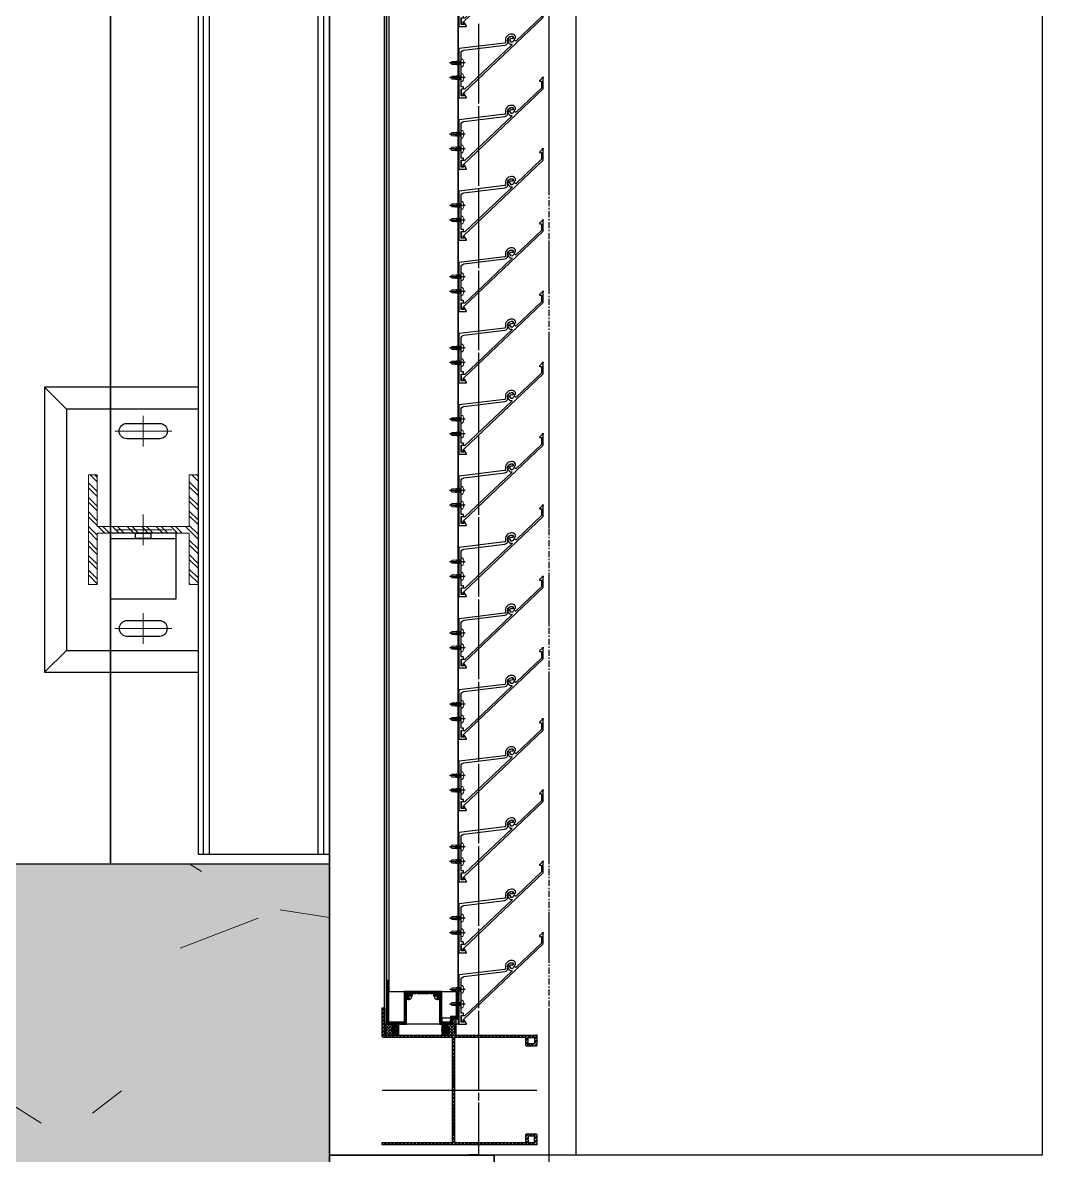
# Model space of a CAD drawing. Header units: millimetres. Extents: x -4391136 to -1798569, y -886572 to -291056.
# Drawn here: x -2302555 to -2301625, y -363847 to -362813 of the extents above; entities that cross this region are included whole.
import ezdxf
from ezdxf.enums import TextEntityAlignment as Align

# ---------------------------------------------------------------- set-up
doc = ezdxf.new("R2010")
doc.units = ezdxf.units.MM
doc.set_wipeout_variables(frame=1)
for name, pattern in [('CENTER', [50.8, 31.75, -6.35, 6.35, -6.35]), ('TA_GL_000.70000', [1.925, 0.7, -0.175, 0.175, -0.175, 0.7]), ('XKITLINE00', [0]), ('XKITLINE02', [4, 2, -2]), ('Xref-C-1-PP17-AR-2214-01-B$0$DPA_Grid _ Level 100', [10, 5.5, -1.6, 1.3, -1.6]), ('Xref-C-1-PP17-AR-2214-01-B$0$Hidden', [7.1438, 4.7625, -2.3813])]:
    doc.linetypes.add(name, pattern=pattern)
for name, color, linetype, plot in [('000 - 0_HIDE_OBJ_FRAMING_DEF_DIMS', 7, 'Continuous', False), ('000 - STRUCTURE_STEEL_FRAMING_DEF_SUB', 7, 'Continuous', False), ('010 - ASPG_EXTR_DEF_SUB', 7, 'Continuous', False), ('010 - ASPG_FRAMING_DEF_SUB', 7, 'Continuous', False)]:
    doc.layers.add(name, color=color, linetype=linetype, plot=plot)
for name, color, linetype in [('000 - 0_SYM_DWG_GRID-BUBBLE_MAIN_COLOR_1', 7, 'Continuous'), ('000 - 0_SYM_DWG_GRIDLINE_MAIN_COLOR_251', 7, 'Continuous'), ('000 - CONCRETE_COL_HATCH_', 7, 'Continuous'), ('000 - EXISTING_COLUMN_CUT_COLOR_5', 7, 'Continuous'), ('000 - EXISTING_CONCRETE_CUT_COLOR_5', 7, 'Continuous'), ('000 - GRID', 7, 'CENTER'), ('000 - STRUCTURE_STEEL_ACCESORIES_HATCH_', 7, 'Continuous'), ('000 - STRUCTURE_STEEL_ACCESORIES_HIDDEN_', 7, 'Continuous'), ('000 - STRUCTURE_STEEL_ACCESORIES_MAIN_COLOR_1', 7, 'Continuous'), ('000 - STRUCTURE_STEEL_FRAMING_CUT_COLOR_4', 7, 'Continuous'), ('000 - STRUCTURE_STEEL_FRAMING_HIDDEN_', 7, 'Continuous'), ('000 - STRUCTURE_STEEL_FRAMING_SUB_COLOR_2', 7, 'Continuous'), ('000 - STRUCTURE_STEEL_FRAMING_WIPEOUT_', 7, 'Continuous'), ('010 - ASPG_ACCESSORIES_MAIN_COLOR_1', 7, 'Continuous'), ('010 - ASPG_EXTR_MAIN_COLOR_2', 7, 'Continuous'), ('010 - ASPG_FRAMING_CUT_COLOR_4', 7, 'Continuous'), ('010 - ASPG_FRAMING_HATCH_', 7, 'Continuous'), ('010 - ASPG_FRAMING_MAIN_COLOR_1', 7, 'Continuous'), ('010 - ASPG_FRAMING_MAIN_COLOR_2', 7, 'Continuous'), ('010 - ASPG_FRAMING_SUB_COLOR_2', 7, 'Continuous'), ('010 - ASPG_FRAMING_WIPEOUT_', 7, 'Continuous'), ('_PP-Dim', 7, 'Continuous'), ('BOLT & SCREW', 7, 'Continuous'), ('Center Line', 7, 'CENTER'), ('Xref-C-1-PP17-AR-2214-01-B$0$A-COLS', 7, 'Continuous'), ('Xref-C-1-PP17-AR-2214-01-B$0$A-COLS-E', 7, 'Continuous'), ('Xref-C-1-PP17-AR-2214-01-B$0$A-DETL-MBND', 7, 'Xref-C-1-PP17-AR-2214-01-B$0$Hidden'), ('Xref-C-1-PP17-AR-2214-01-B$0$A-FLOR-E', 7, 'Continuous'), ('Xref-C-1-PP17-AR-2214-01-B$0$A-GLAZ-CURT', 7, 'Continuous'), ('Xref-C-1-PP17-AR-2214-01-B$0$A-ROOF-OTLN', 7, 'Continuous'), ('Xref-C-1-PP17-AR-2214-01-B$0$WALL-E', 7, 'Continuous')]:
    doc.layers.add(name, color=color, linetype=linetype)
doc.layers.add('12-GRID', color=7, linetype='CENTER', lineweight=13)
doc.layers.add('SCREW', color=7, linetype='Continuous', lineweight=5)
doc.styles.add('Arial', font='arial.ttf', dxfattribs={"height": 1500})
doc.styles.add('TA', font='', dxfattribs={"height": 4.5})
doc.styles.get('TA').set_extended_font_data('Cordia New')

# ---------------------------------------------------------------- blocks, each defined once
blk = doc.blocks.new('*U1277')
at = {"layer": '000 - 0_SYM_DWG_GRIDLINE_MAIN_COLOR_251', "color": 7, "linetype": 'ByBlock', "ltscale": 5}
blk.add_line((30, 0), (-560.5, 0), dxfattribs=at)
at = {"color": 7, "style": 'TA', "flags": 1}
blk.add_attdef('LOCATION', (6, -6), '', height=4.5, rotation=270, dxfattribs=at)
at = {"layer": '000 - 0_SYM_DWG_GRID-BUBBLE_MAIN_COLOR_1', "color": 7, "style": 'Arial'}
blk.add_attdef('GRID-HEAD', text='', height=4, rotation=180, dxfattribs=at).set_placement((73.75, 0), align=Align.MIDDLE_CENTER)
blk = doc.blocks.new('W-1-PP17-ENT2_REV00_20260526-152343_LOPF_MAIN_DIMS')
at = {"layer": '000 - GRID', "color": 7, "linetype": 'TA_GL_000.70000', "xscale": 50.00000000000036, "yscale": 50.00000000000036, "zscale": 50.00000000000036, "rotation": 180}
blk.add_blockref('*U1277', (-26525, 0), dxfattribs=at)
blk = doc.blocks.new('Xref-C-1-PP17-AR-2214-01-B$0$DPA_Curved type A - Curved Type A-31239844-ENTRANCE 2 - LOWER ROOF FLOOR PLAN01-flat-1')
at = {"layer": 'Xref-C-1-PP17-AR-2214-01-B$0$A-GLAZ-CURT', "lineweight": 9}
h = blk.add_hatch(dxfattribs=at)
h.set_pattern_fill('ACET-2D-FP_34', angle=90, style=0, pattern_type=2)
h.set_pattern_definition([(50, (2739942.75, 506333.4), (-459.03375, 385.17505), [76.2, -838.2]), (355, (2739942.75, 506333.4), (65.28253, 746.1827), [60.96, -670.56]), (100.451, (2740003.5, 506328.1), (-693.383, -127.89768), [64.76, -712.36]), (46.184, (2739942.75, 506536.6), (-648.5725, 622.30642), [114.3, -1257.3]), (96.636, (2740033.1, 506522.6), (-1050.5343, -122.21992), [97.14, -1068.54]), (351.184, (2739942.7, 506536.6), (172.19714, 1110.27497), [91.44, -1005.84]), (21, (2740044.35, 506485.8), (-214.74339, 559.42566), [76.2, -838.2]), (326, (2740044.35, 506485.8), (418.85394, 620.9765), [60.96, -670.56]), (71.451, (2740094.9, 506451.7), (-668.45247, 224.29692), [64.76, -712.36]), (37.5, (2739942.75, 506333.4), (-158.769242, 206.912105), [33.528, -628.904, 33.528, -1320.292]), (37.5, (2739942.75, 506333.4), (-158.769242, 206.912105), [-695.96, -647.192, 33.528, -639.572]), (7.5, (2739942.75, 506333.4), (-47.303606, 359.30656), [33.528, -354.584, 33.528, -870.204]), (7.5, (2739942.75, 506333.4), (-47.303606, 359.30656), [-421.64, -613.664, 33.528, -223.012]), (327.5, (2739716.18, 506333.4), (146.191164, 229.474162), [33.528, -220.472, -1844.04]), (327.5, (2739716.18, 506333.4), (146.191164, 229.474162), [-254, 33.528, -758.952, -1051.56]), (327.5, (2739716.18, 506333.4), (146.191164, 229.474162), [-1046.48, 33.528, -1018.032]), (317.5, (2739614.6, 506333.4), (321.09789, 350.41686), [33.528, -296.672, 33.528, -1239.52]), (317.5, (2739614.6, 506333.4), (321.09789, 350.41686), [-363.728, -492.76, 33.528, -713.232])])
h.paths.add_polyline_path([(-150, -728.9), (-150, -750), (0, -750), (0, 750), (-150, 750), (-150, 700), (-190, 700), (-200, 690), (-173.1, 460.8), (-156.9, 230.7), (-151.5, 0), (-156.9, -230.7), (-173.1, -460.8), (-200, -690), (-190, -700), (-150, -700)])
at = {"layer": 'Xref-C-1-PP17-AR-2214-01-B$0$A-GLAZ-CURT', "color": 7, "lineweight": 35}
for p, q in [((0, -750), (0, 750)), ((-150, -700), (-150, -750)), ((-150, -750), (0, -750))]:
    blk.add_line(p, q, dxfattribs=at)
blk = doc.blocks.new('Xref-C-1-PP17-AR-2214-01-B$0$DPA-AR_Rectangular - 300x600-29835788-ENTRANCE 2 - LOWER ROOF FLOOR PLAN01-flat-1')
at = {"layer": 'Xref-C-1-PP17-AR-2214-01-B$0$A-COLS-E', "lineweight": 9}
h = blk.add_hatch(dxfattribs=at)
h.set_pattern_fill('ACET-2D-FP_32', style=0, pattern_type=2)
h.set_pattern_definition([(50, (2739792.75, 507048.95), (-459.03375, 385.17505), [76.2, -838.2]), (355, (2739792.75, 507048.95), (65.28253, 746.1827), [60.96, -670.56]), (100.451, (2739853.5, 507043.6), (-693.383, -127.89768), [64.76, -712.36]), (46.184, (2739792.75, 507252.15), (-648.5725, 622.30642), [114.3, -1257.3]), (96.636, (2739883.1, 507238.1), (-1050.5343, -122.21992), [97.14, -1068.54]), (351.184, (2739792.7, 507252.1), (172.19714, 1110.27497), [91.44, -1005.84]), (21, (2739894.35, 507201.35), (-214.74339, 559.42566), [76.2, -838.2]), (326, (2739894.35, 507201.35), (418.85394, 620.9765), [60.96, -670.56]), (71.451, (2739944.9, 507167.26), (-668.45247, 224.29692), [64.76, -712.36]), (37.5, (2739792.75, 507048.95), (-158.769242, 206.912105), [33.528, -628.904, 33.528, -1320.292]), (37.5, (2739792.75, 507048.95), (-158.769242, 206.912105), [-695.96, -647.192, 33.528, -639.572]), (7.5, (2739792.75, 507048.95), (-47.303606, 359.30656), [33.528, -354.584, 33.528, -870.204]), (7.5, (2739792.75, 507048.95), (-47.303606, 359.30656), [-421.64, -613.664, 33.528, -223.012]), (327.5, (2739566.18, 507048.95), (146.191164, 229.474162), [33.528, -220.472, 33.528, -1810.512]), (327.5, (2739566.18, 507048.95), (146.191164, 229.474162), [-287.528, -758.952, 33.528, -1018.032]), (317.5, (2739464.6, 507048.95), (321.09789, 350.41686), [33.528, -296.672, 33.528, -1239.52]), (317.5, (2739464.6, 507048.95), (321.09789, 350.41686), [-363.728, -492.76, 33.528, -713.232])])
h.paths.add_polyline_path([(-146.1, -300), (10.5, -300), (150, -300), (150, 300), (-150, 300), (-150, -300)])
at = {"layer": 'Xref-C-1-PP17-AR-2214-01-B$0$A-COLS', "color": 7}
for p, q in [((150, 300), (-150, 300)), ((-150, 300), (-150, -300)), ((150, -300), (150, 300)), ((-150, -300), (150, -300))]:
    blk.add_line(p, q, dxfattribs=at)
blk = doc.blocks.new('Xref-C-1-PP17-AR-2214-01-B$0$DPA_Curved type A - Curved Type A-V75-ENTRANCE 2 - LOWER ROOF FLOOR PLAN01-flat-1')
at = {"layer": 'Xref-C-1-PP17-AR-2214-01-B$0$A-GLAZ-CURT', "color": 7}
for p, q in [((-127, 750), (-135.8, 750)), ((-135.8, 750), (-127, 750)), ((0, -750), (0, 750)), ((0, 750), (0, -750))]:
    blk.add_line(p, q, dxfattribs=at)
blk = doc.blocks.new('*U2738')
at = {"layer": '000 - CONCRETE_COL_HATCH_'}
h = blk.add_hatch(dxfattribs=at)
h.set_pattern_fill('AR-CONC', scale=0.5)
h.set_pattern_definition([(50, (0, 0), (3.5863, -0.31376), [0.375, -4.125]), (355, (0, 0), (-0.693757, 3.76096), [0.3, -3.3]), (100.4514, (0.299, -0.026), (2.892544, 3.4472), [0.3187, -3.50571]), (46.1842, (0, 1), (5.336207, -0.827596), [0.5625, -6.1875]), (96.6356, (0.4447, 0.931), (4.67331, 4.87059), [0.47805, -5.25857]), (351.1842, (0, 1), (4.67331, 4.87059), [0.45, -4.95]), (21, (0.5, 0.75), (2.984535, -2.013094), [0.375, -4.125]), (326, (0.5, 0.75), (1.216577, 3.62575), [0.3, -3.3]), (71.4514, (0.7487, 0.5822), (4.201112, 1.612656), [0.3187, -3.50571]), (37.5, (0, 0), (0.0607993, 1.6644693), [0, -3.26, 0, -3.35, 0, -3.3125]), (7.5, (0, 0), (1.315348, 1.972059), [0, -1.91, 0, -3.185, 0, -1.2625]), (327.5, (-1.115, 0), (2.669112, -0.1127744), [0, -1.25, 0, -3.9, 0, -5.175]), (317.5, (-1.615, 0), (2.915931, 0.500525), [0, -1.625, 0, -2.59, 0, -3.675])])
h.paths.add_polyline_path([(-300, -150), (300, -150), (300, 150), (-300, 150)])
at = {"color": 7}
blk.add_point((0, 0), dxfattribs=at)
at = {"layer": '000 - EXISTING_COLUMN_CUT_COLOR_5', "color": 7}
blk.add_lwpolyline([(-300, -150), (300, -150), (300, 150), (-300, 150)], close=True, dxfattribs=at)
blk = doc.blocks.new('W-1-PP17-ENT2_REV00_20260526-152612_EX_LOPF-1')
at = {"layer": '000 - 0_HIDE_OBJ_FRAMING_DEF_DIMS', "color": 7, "linetype": 'Xref-C-1-PP17-AR-2214-01-B$0$DPA_Grid _ Level 100'}
blk.add_line((-29475.6, 0), (7016, 0), dxfattribs=at)
at = {"layer": 'Xref-C-1-PP17-AR-2214-01-B$0$A-DETL-MBND', "color": 7}
blk.add_line((-13435, -200), (970, -200), dxfattribs=at)
at = {"layer": 'Xref-C-1-PP17-AR-2214-01-B$0$A-FLOR-E', "color": 7}
blk.add_line((-10700, -400), (-15935, -400), dxfattribs=at)
at = {"layer": 'Xref-C-1-PP17-AR-2214-01-B$0$A-ROOF-OTLN', "color": 7}
for p, q in [((-23584.5, 450), (-10434.5, 450)), ((-10434.5, 450), (-10434.5, -64.2)), ((-10434.5, 24.8), (-23159.2, 24.8)), ((-11466.4, -64.2), (-11393.7, -64.2)), ((-11391.4, -64.2), (-11318.7, -64.2)), ((-11316.4, -64.2), (-11243.7, -64.2)), ((-11241.4, -64.2), (-11168.7, -64.2)), ((-11166.4, -64.2), (-11093.7, -64.2)), ((-11091.4, -64.2), (-11018.7, -64.2)), ((-11016.4, -64.2), (-10943.7, -64.2)), ((-10941.4, -64.2), (-10868.7, -64.2)), ((-10866.4, -64.2), (-10793.7, -64.2)), ((-10791.4, -64.2), (-10719.1, -64.2)), ((-10716.4, -64.2), (-10643.7, -64.2)), ((-10641.4, -64.2), (-10568.7, -64.2)), ((-10566.2, -64.2), (-10493.7, -64.2)), ((-10491.4, -64.2), (-10484.5, -64.2)), ((-10482.5, -64.2), (-10434.5, -64.2))]:
    blk.add_line(p, q, dxfattribs=at)
at = {"layer": 'Xref-C-1-PP17-AR-2214-01-B$0$WALL-E', "color": 7}
blk.add_line((-15935, -400), (-10700, -400), dxfattribs=at)
at = {"color": 7, "rotation": 270}
for name, p in [('Xref-C-1-PP17-AR-2214-01-B$0$DPA_Curved type A - Curved Type A-31239844-ENTRANCE 2 - LOWER ROOF FLOOR PLAN01-flat-1', (-9684.5, -200)), ('Xref-C-1-PP17-AR-2214-01-B$0$DPA_Curved type A - Curved Type A-V75-ENTRANCE 2 - LOWER ROOF FLOOR PLAN01-flat-1', (-11185, -200)), ('Xref-C-1-PP17-AR-2214-01-B$0$DPA-AR_Rectangular - 300x600-29835788-ENTRANCE 2 - LOWER ROOF FLOOR PLAN01-flat-1', (-10400, -350))]:
    blk.add_blockref(name, p, dxfattribs=at)
at = {"layer": '000 - EXISTING_CONCRETE_CUT_COLOR_5', "color": 7}
blk.add_blockref('*U2738', (-10400, -350), dxfattribs=at)
blk = doc.blocks.new('000_ASPG_TYP_FILES_STRUCTURE_STEEL_BK')
at = {"layer": '000 - STRUCTURE_STEEL_ACCESORIES_HIDDEN_', "color": 7}
blk.add_lwpolyline([(0, 7), (5, 7), (5, -7), (0, -7)], close=True, dxfattribs=at)
at = {"layer": '000 - STRUCTURE_STEEL_ACCESORIES_MAIN_COLOR_1', "color": 7}
for points in [[(0, -30), (60, -30), (60, 30), (0, 30)], [(0, -30), (5, -30), (5, 30), (0, 30)]]:
    blk.add_lwpolyline(points, close=True, dxfattribs=at)
blk = doc.blocks.new('000_CKST_FAMELINE_STEEL_STRUCTURE-COLUMN_TOP_VIEW')
at = {"layer": '000 - STRUCTURE_STEEL_FRAMING_DEF_SUB', "color": 7, "linetype": 'XKITLINE00', "lineweight": 0}
for p, q in [((0, 76), (0, 104)), ((26, 90), (-26, 90)), ((0, 14), (0, -14)), ((26, 0), (-26, 0)), ((0, -76), (0, -104)), ((26, -90), (-26, -90))]:
    blk.add_line(p, q, dxfattribs=at)
at = {"layer": '000 - STRUCTURE_STEEL_FRAMING_SUB_COLOR_2', "color": 7}
for p, q in [((-70, 110), (-90, 130)), ((70, 110), (90, 130)), ((-70, -110), (-90, -130)), ((70, -110), (90, -130))]:
    blk.add_line(p, q, dxfattribs=at)
for points in [[(90, 130), (-90, 130), (-90, -130), (90, -130)], [(70, 110), (-70, 110), (-70, -110), (70, -110)]]:
    blk.add_lwpolyline(points, close=True, dxfattribs=at)
for points in [[(15, 83), (-15, 83, -0.414214), (-22, 90, -0.414214), (-15, 97), (15, 97, -0.414214), (22, 90), (22, 90, -0.414214)], [(15, -83), (-15, -83, 0.414214), (-22, -90, 0.414214), (-15, -97), (15, -97, 0.414214), (22, -90), (22, -90, 0.414214)]]:
    blk.add_lwpolyline(points, format="xyb", close=True, dxfattribs=at)
at = {"color": 7, "rotation": 270}
blk.add_blockref('000_ASPG_TYP_FILES_STRUCTURE_STEEL_BK', (0, -3), dxfattribs=at)
at = {"color": 7}
blk.add_wipeout([(50, 50), (50, -50), (170, -50), (170, 50)], dxfattribs=at).dxf.layer = '000 - STRUCTURE_STEEL_FRAMING_WIPEOUT_'
at = {"layer": '000 - STRUCTURE_STEEL_ACCESORIES_HATCH_'}
h = blk.add_hatch(dxfattribs=at)
h.set_pattern_fill('ANSI32', scale=25, angle=270)
h.set_pattern_definition([(315, (1524.514, 2469.062), (6.629126, 6.629126), []), (315, (1524.514, 2464.642), (6.629126, 6.629126), [])])
h.paths.add_polyline_path([(-50, -50), (-42, -50), (-42, -3), (42, -3), (42, -50), (50, -50), (50, 50), (42, 50), (42, 3), (-42, 3), (-42, 50), (-50, 50)])
at = {"layer": '000 - STRUCTURE_STEEL_FRAMING_CUT_COLOR_4', "color": 7, "lineweight": 0}
blk.add_lwpolyline([(-50, -50), (-42, -50), (-42, -3), (42, -3), (42, -50), (50, -50), (50, 50), (42, 50), (42, 3), (-42, 3), (-42, 50), (-50, 50)], close=True, dxfattribs=at)
at = {"layer": '000 - STRUCTURE_STEEL_FRAMING_DEF_SUB', "color": 7, "linetype": 'XKITLINE00', "lineweight": 0}
for p, q in [((110, 44), (110, 16)), ((96, 30), (124, 30)), ((110, -16), (110, -44)), ((96, -30), (124, -30))]:
    blk.add_line(p, q, dxfattribs=at)
at = {"layer": '000 - STRUCTURE_STEEL_FRAMING_HIDDEN_', "color": 7, "linetype": 'XKITLINE02', "ltscale": 4}
for p, q in [((56, -50), (56, 50)), ((50, 3), (170, 3)), ((50, -3), (170, -3))]:
    blk.add_line(p, q, dxfattribs=at)
at = {"layer": '000 - STRUCTURE_STEEL_FRAMING_SUB_COLOR_2', "color": 7}
for p, q in [((50, 3), (50, -3)), ((170, 3), (170, -3))]:
    blk.add_line(p, q, dxfattribs=at)
blk.add_lwpolyline([(50, 50), (50, -50), (170, -50), (170, 50)], close=True, dxfattribs=at)
for centre in [(110, 30), (110, -30)]:
    blk.add_circle(centre, 7, dxfattribs=at)
blk = doc.blocks.new('*U1989')
at = {"color": 7}
blk.add_wipeout([(-2861.1, 0), (2700.4, 0), (2700.4, 119.9), (-2861.1, 119.9)], dxfattribs=at).dxf.layer = '010 - ASPG_FRAMING_WIPEOUT_'
at = {"layer": '010 - ASPG_FRAMING_MAIN_COLOR_1', "color": 7}
for p, q in [((2700.4, 119.9), (-2861.1, 119.9)), ((-2861.1, 0), (-2861.1, 119.9)), ((-2861.1, 114.9), (2700.4, 114.9)), ((-2861.1, 109.5), (2700.4, 109.5)), ((-2861.1, 10.4), (2700.4, 10.4)), ((-2861.1, 5.3), (2700.4, 5.3)), ((-2861.1, 0), (2700.4, 0))]:
    blk.add_line(p, q, dxfattribs=at)
blk = doc.blocks.new('*U3395')
at = {"layer": '12-GRID', "color": 7, "linetype": 'CENTER'}
for p, q in [((0, -6.2), (0, 2.2)), ((-4.2, -2), (4.2, -2))]:
    blk.add_line(p, q, dxfattribs=at)
at = {"layer": 'BOLT & SCREW', "color": 7}
for p, q in [((-0.6, -1.8), (-1.8, -1.6)), ((-0.6, -2.2), (-1.8, -2.4)), ((-0.5, -1.8), (-0.9, -1.6)), ((-0.5, -2.2), (-0.9, -2.4)), ((-0.2, -1.4), (-0.4, -0.2)), ((-0.2, -1.5), (-0.4, -1.1)), ((-0.2, -2.5), (-0.4, -2.9)), ((-0.2, -2.6), (-0.4, -3.8)), ((0.2, -1.4), (0.4, -0.2)), ((0.2, -1.5), (0.4, -1.1)), ((0.4, -2.9), (0.2, -2.5)), ((0.2, -2.6), (0.4, -3.8)), ((0.5, -1.8), (0.9, -1.6)), ((0.5, -2.2), (0.9, -2.4)), ((0.6, -1.8), (1.8, -1.6)), ((0.6, -2.2), (1.8, -2.4))]:
    blk.add_line(p, q, dxfattribs=at)
for points in [[(-1.8, -1.6), (-0.9, -1.6, 0.414214), (-0.4, -1.1), (-0.4, -0.2), (0.4, -0.2), (0.4, -1.1, 0.414214), (0.9, -1.6), (1.8, -1.6), (1.8, -2.4), (0.9, -2.4, 0.414214), (0.4, -2.9), (0.4, -3.8), (-0.4, -3.8), (-0.4, -2.9, 0.414214), (-0.9, -2.4), (-1.8, -2.4)], [(0.2, -2.5, -0.414214), (0.5, -2.2), (0.6, -2.2), (0.6, -1.8), (0.5, -1.8, -0.414214), (0.2, -1.5), (0.2, -1.4), (-0.2, -1.4), (-0.2, -1.5, -0.414214), (-0.5, -1.8), (-0.6, -1.8), (-0.6, -2.2), (-0.5, -2.2, -0.414214), (-0.2, -2.5), (-0.2, -2.6), (0.2, -2.6)]]:
    blk.add_lwpolyline(points, format="xyb", close=True, dxfattribs=at)
blk.add_circle((0, -2), 3.5, dxfattribs=at)
blk = doc.blocks.new('000_ASPG_TYP_FILES_20260218-010703_FRAME_EXTR_')
at = {"layer": '010 - ASPG_FRAMING_HATCH_'}
h = blk.add_hatch(dxfattribs=at)
h.set_pattern_fill('ANSI32', scale=0.1, angle=180)
edge = h.paths.add_edge_path()
edge.add_line((2, 16), (2, 2))
edge.add_line((2, 2), (39.7, 2))
edge.add_arc((39.7, 1.7), 0.3, 0, 90, ccw=False)
edge.add_line((40, 1.7), (40, 0.3))
edge.add_arc((39.7, 0.3), 0.3, -90, 0, ccw=False)
edge.add_line((39.7, 0), (0.3, 0))
edge.add_arc((0.3, 0.3), 0.3, 180, 270, ccw=False)
edge.add_line((0, 0.3), (0, 17.7))
edge.add_arc((0.3, 17.7), 0.3, 90, 180, ccw=False)
edge.add_line((0.3, 18), (22.6, 18))
edge.add_arc((22.6, 18.5), 0.5, 270, 380.2095)
edge.add_arc((26.2, 19.8), 3.35, 182.0638, 200.2095, ccw=False)
edge.add_arc((23.6, 19.7), 0.76, 2.0638, 182.0638, ccw=False)
edge.add_arc((26.2, 19.8), 1.83, 182.0638, 447.9362)
edge.add_arc((26.3, 22.4), 0.76, 87.9362, 267.9362, ccw=False)
edge.add_arc((26.2, 19.8), 3.35, 69.7905, 87.9362, ccw=False)
edge.add_arc((27.5, 23.4), 0.5, 249.7905, 360)
edge.add_line((28, 23.4), (28, 26.7))
edge.add_line((28, 26.7), (28.5, 27.2))
edge.add_line((28.5, 27.2), (28, 27.7))
edge.add_line((28, 27.7), (28, 38.6))
edge.add_line((28, 38.6), (28.5, 39.1))
edge.add_line((28.5, 39.1), (28, 39.6))
edge.add_line((28, 39.6), (28, 42.9))
edge.add_arc((27.5, 42.9), 0.5, 0, 110.2095)
edge.add_arc((26.2, 46.5), 3.35, 272.0638, 290.2095, ccw=False)
edge.add_arc((26.3, 43.9), 0.76, 92.0638, 272.0638, ccw=False)
edge.add_arc((26.2, 46.5), 1.83, 272.0638, 537.9362)
edge.add_arc((23.6, 46.6), 0.76, 177.9362, 357.9362, ccw=False)
edge.add_arc((26.2, 46.5), 3.35, 159.7905, 177.9362, ccw=False)
edge.add_arc((22.6, 47.8), 0.5, 339.7905, 450)
edge.add_line((22.6, 48.3), (0.3, 48.3))
edge.add_arc((0.3, 48.6), 0.3, 180, 270, ccw=False)
edge.add_line((0, 48.6), (0, 60))
edge.add_arc((0.3, 60), 0.3, 90, 180, ccw=False)
edge.add_line((0.3, 60.3), (5, 60.3))
edge.add_line((5, 60.3), (5, 65))
edge.add_arc((5.3, 65), 0.3, 90, 180, ccw=False)
edge.add_line((5.3, 65.3), (30, 65.3))
edge.add_line((30, 65.3), (30, 63.6))
edge.add_arc((29.7, 63.6), 0.3, -90, 0, ccw=False)
edge.add_line((29.7, 63.3), (7.3, 63.3))
edge.add_arc((7.3, 63), 0.3, 90, 180)
edge.add_line((7, 63), (7, 58.3))
edge.add_line((7, 58.3), (2.3, 58.3))
edge.add_arc((2.3, 58), 0.3, 90, 180)
edge.add_line((2, 58), (2, 50.6))
edge.add_arc((2.3, 50.6), 0.3, 180, 270)
edge.add_line((2.3, 50.3), (29.7, 50.3))
edge.add_arc((29.7, 50), 0.3, 0, 90, ccw=False)
edge.add_line((30, 50), (30, 26.7))
edge.add_line((30, 26.7), (30, 16.3))
edge.add_arc((29.7, 16.3), 0.3, -90, 0, ccw=False)
edge.add_line((29.7, 16), (2, 16))
at = {"layer": '010 - ASPG_FRAMING_CUT_COLOR_4', "color": 7}
blk.add_lwpolyline([(2, 16), (2, 2), (39.7, 2, -0.414214), (40, 1.7), (40, 0.3, -0.414214), (39.7, 0), (0.3, 0, -0.414214), (0, 0.3), (0, 17.7, -0.414214), (0.3, 18), (22.6, 18, 0.52173), (23, 18.7, -0.079342), (22.8, 19.7, -1), (24.3, 19.8, 2.296346), (26.2, 21.7, -1), (26.3, 23.2, -0.079342), (27.3, 23, 0.52173), (28, 23.4), (28, 26.7), (28.5, 27.2), (28, 27.7), (28, 38.6), (28.5, 39.1), (28, 39.6), (28, 42.9, 0.52173), (27.3, 43.3, -0.079342), (26.3, 43.1, -1), (26.2, 44.6, 2.296346), (24.3, 46.5, -1), (22.8, 46.6, -0.079342), (23, 47.6, 0.52173), (22.6, 48.3), (0.3, 48.3, -0.414214), (0, 48.6), (0, 60, -0.414214), (0.3, 60.3), (5, 60.3), (5, 65, -0.414214), (5.3, 65.3), (30, 65.3), (30, 63.6, -0.414214), (29.7, 63.3), (7.3, 63.3, 0.414214), (7, 63), (7, 58.3), (2.3, 58.3, 0.414214), (2, 58), (2, 50.6, 0.414214), (2.3, 50.3), (29.7, 50.3, -0.414214), (30, 50), (30, 26.7), (30, 16.3, -0.414214), (29.7, 16)], format="xyb", close=True, dxfattribs=at)
at = {"color": 7}
for p in [(26.2, 48.5), (26.2, 21.8)]:
    blk.add_blockref('*U3395', p, dxfattribs=at)
blk = doc.blocks.new('000_ASPG_TYP_FILES_FRAMING_EXTR_BREAKLINE_TYPE_2')
at = {"layer": '010 - ASPG_FRAMING_HATCH_', "transparency": 33554585}
h = blk.add_hatch(dxfattribs=at)
h.set_pattern_fill('ANSI32', scale=0.25)
h.paths.add_polyline_path([(131, 91, 0.414214), (132, 90), (140, 90, 0.414214), (141, 91), (141, 100), (2, 100), (2, 125), (0, 125), (0, 99, 0.414214), (1, 98), (63, 98, -0.414214), (64, 97), (64, 3, -0.414214), (63, 2), (0, 2), (0, 0), (141, 0), (141, 9, 0.414214), (140, 10), (132, 10, 0.414214), (131, 9), (131, 3, -0.414214), (130, 2), (67, 2, -0.414214), (66, 3), (66, 97, -0.414214), (67, 98), (130, 98, -0.414214), (131, 97)])
h.paths.add_polyline_path([(133, 92), (133, 98), (139, 98), (139, 92)], flags=16)
h.paths.add_polyline_path([(133, 8), (139, 8), (139, 2), (133, 2)], flags=16)
at = {"layer": '010 - ASPG_FRAMING_HATCH_'}
h = blk.add_hatch(dxfattribs=at)
h.set_pattern_fill('ANSI37', scale=0.595498, angle=-90)
h.set_pattern_definition([(315, (1257419.4929, -519971.6224), (1.3369313545, 1.3369313545), []), (45, (1257419.4929, -519971.6224), (-1.3369313545, 1.3369313545), [])])
edge = h.paths.add_edge_path()
edge.add_ellipse((57.8, 105), major_axis=(0, -5), ratio=0.644482, start_angle=0, end_angle=180)
edge.add_line((57.8, 110), (62, 110))
edge.add_arc((62, 110.3), 0.3, -90, 0)
edge.add_line((62.3, 110.3), (62.3, 111))
edge.add_line((62.3, 111), (61.8, 111.5))
edge.add_line((61.8, 111.5), (62.3, 112))
edge.add_line((62.3, 112), (61.8, 112.5))
edge.add_line((61.8, 112.5), (62.3, 113))
edge.add_line((62.3, 113), (61.8, 113.5))
edge.add_line((61.8, 113.5), (62.3, 114))
edge.add_line((62.3, 114), (62.3, 115))
edge.add_line((62.3, 115), (63.3, 115))
edge.add_line((63.3, 115), (63.8, 115.5))
edge.add_line((63.8, 115.5), (64.3, 115))
edge.add_line((64.3, 115), (64.8, 115.5))
edge.add_line((64.8, 115.5), (65.3, 115))
edge.add_line((65.3, 115), (65.8, 115.5))
edge.add_line((65.8, 115.5), (66.3, 115))
edge.add_line((66.3, 115), (67, 115))
edge.add_arc((67, 115.3), 0.3, -90, 0)
edge.add_line((67.3, 115.3), (67.3, 110))
edge.add_arc((77.2, 105), 11.1, 153.2037, 206.7963)
edge.add_line((67.3, 100), (57.8, 100))
h = blk.add_hatch(dxfattribs=at)
h.set_pattern_fill('ANSI37', scale=0.595498, angle=-90)
h.set_pattern_definition([(315, (1257419.1929, -519973.9224), (1.3369313545, 1.3369313545), []), (45, (1257419.1929, -519973.9224), (-1.3369313545, 1.3369313545), [])])
edge = h.paths.add_edge_path()
edge.add_ellipse((11.5, 105), major_axis=(0, -5), ratio=0.644482, start_angle=180, end_angle=360, ccw=False)
edge.add_line((11.5, 110), (2, 110))
edge.add_arc((-7.9, 105), 11.1, -26.7963, 26.7963, ccw=False)
edge.add_line((2, 100), (11.5, 100))
h = blk.add_hatch(dxfattribs=at)
h.set_pattern_fill('HONEY', scale=0.238199, angle=-90)
h.set_pattern_definition([(270, (1257419.4425, -519993.9224), (0.65495992507, -1.1344238721), [0.7562825814, -1.5125651628]), (30, (1257419.4425, -519993.9224), (0.65495992936, 1.1344238696), [0.7562825814, -1.5125651628]), (330, (1257419.4425, -519993.9224), (1.30991985442, -2.48e-09), [-1.5125651628, 0.7562825814])])
edge = h.paths.add_edge_path()
edge.add_ellipse((11.8, 105), major_axis=(0, -5), ratio=0.644482, start_angle=0, end_angle=360, ccw=False)
h = blk.add_hatch(dxfattribs=at)
h.set_pattern_fill('HONEY', scale=0.238199, angle=-90)
h.set_pattern_definition([(270, (1257419.24324, -519991.6224), (0.65495992507, -1.1344238721), [0.7562825814, -1.5125651628]), (30, (1257419.24324, -519991.6224), (0.65495992936, 1.1344238696), [0.7562825814, -1.5125651628]), (330, (1257419.24324, -519991.6224), (1.30991985442, -2.48e-09), [-1.5125651628, 0.7562825814])])
edge = h.paths.add_edge_path()
edge.add_ellipse((57.5, 105), major_axis=(0, -5), ratio=0.644482, start_angle=0, end_angle=360)
at = {"color": 7}
blk.add_point((141, 100), dxfattribs=at)
at = {"layer": '010 - ASPG_FRAMING_CUT_COLOR_4', "color": 7}
blk.add_lwpolyline([(0, 0), (0, 2), (63, 2, 0.414214), (64, 3), (64, 97, 0.414214), (63, 98), (1, 98, -0.414214), (0, 99), (0, 125), (2, 125), (2, 100), (141, 100), (141, 91, -0.414214), (140, 90), (132, 90, -0.414214), (131, 91), (131, 97, 0.414214), (130, 98), (67, 98, 0.414214), (66, 97), (66, 3, 0.414214), (67, 2), (130, 2, 0.414214), (131, 3), (131, 9, -0.414214), (132, 10), (140, 10, -0.414214), (141, 9), (141, 0)], format="xyb", close=True, dxfattribs=at)
for points in [[(139, 98), (139, 92), (133, 92), (133, 98)], [(139, 2), (139, 8), (133, 8), (133, 2)]]:
    blk.add_lwpolyline(points, close=True, dxfattribs=at)
at = {"layer": '010 - ASPG_FRAMING_DEF_SUB', "color": 7, "transparency": 33554457}
blk.add_line((0, 50), (141, 50), dxfattribs=at)
for points in [[(54.3, 100), (67.3, 100), (67.3, 115.5), (54.3, 115.5)], [(2, 100), (15, 100), (15, 110), (2, 110)]]:
    blk.add_lwpolyline(points, close=True, dxfattribs=at)
at = {"layer": '010 - ASPG_FRAMING_SUB_COLOR_2', "color": 7}
for points in [[(57.5, 100), (67.3, 100, -0.238199), (67.3, 110), (67.3, 115.3, -0.414214), (67, 115), (66.3, 115), (65.8, 115.5), (65.3, 115), (64.8, 115.5), (64.3, 115), (63.8, 115.5), (63.3, 115), (62.3, 115), (62.3, 114), (61.8, 113.5), (62.3, 113), (61.8, 112.5), (62.3, 112), (61.8, 111.5), (62.3, 111), (62.3, 110.3, -0.414214), (62, 110), (57.5, 110)], [(11.8, 100), (2, 100, 0.238199), (2, 110), (11.8, 110)]]:
    blk.add_lwpolyline(points, format="xyb", dxfattribs=at)
at = {"layer": '010 - ASPG_FRAMING_SUB_COLOR_2', "color": 7, "extrusion": (0, 0, -1)}
blk.add_ellipse((11.8, 105), major_axis=(0, -5), ratio=0.644482, dxfattribs=at)
at = {"layer": '010 - ASPG_FRAMING_SUB_COLOR_2', "color": 7}
blk.add_ellipse((57.5, 105), major_axis=(0, -5), ratio=0.644482, dxfattribs=at)
blk = doc.blocks.new('PZG35-9D5')
at = {"layer": 'Center Line', "color": 7}
blk.add_line((0, 3.7), (0, -10.5), dxfattribs=at)
at = {"layer": 'SCREW', "color": 7}
for p, q in [((-1.4, 0), (-1.4, -1.1)), ((1.4, 0), (1.4, -0.6)), ((-1.9, -1.4), (1.9, -0.9)), ((-1.9, -1.4), (-1.4, -1.1)), ((-1.9, -1.4), (-1.4, -1.7)), ((-1.9, -2.7), (1.9, -2.2)), ((-1.9, -2.7), (-1.4, -2.4)), ((-1.9, -2.7), (-1.4, -3)), ((-1.9, -4), (-1.4, -3.7)), ((-1.9, -4), (-1, -3.9)), ((-1.9, -4), (-1.4, -4.3)), ((-1.4, -1.1), (1.4, -0.6)), ((-1.4, -1.7), (1.4, -1.2)), ((-1.4, -1.7), (-1.4, -2.4)), ((-1.4, -2.4), (1.4, -1.9)), ((-1.4, -3), (1.4, -2.5)), ((-1.4, -3), (-1.4, -3.7)), ((-1.4, -3.7), (-0.8, -3.6)), ((-1.4, -4.3), (-1.4, -8.1)), ((-1.4, -4.3), (-1.2, -4.3)), ((0, -9.5), (-1.4, -8.1)), ((0, -9.5), (1.4, -8.1)), ((0.6, -3.3), (1.4, -3.2)), ((0.7, -3.7), (1.9, -3.5)), ((0.7, -3.9), (1.4, -3.8)), ((0.7, -4.6), (1.4, -4.5)), ((0.7, -5), (1.9, -4.8)), ((0.7, -5.2), (1.4, -5.1)), ((1.9, -0.9), (1.4, -0.6)), ((1.9, -0.9), (1.4, -1.2)), ((1.4, -1.2), (1.4, -1.9)), ((1.9, -2.2), (1.4, -1.9)), ((1.9, -2.2), (1.4, -2.5)), ((1.4, -2.5), (1.4, -3.2)), ((1.9, -3.5), (1.4, -3.2)), ((1.9, -3.5), (1.4, -3.8)), ((1.4, -3.8), (1.4, -4.5)), ((1.9, -4.8), (1.4, -4.5)), ((1.9, -4.8), (1.4, -5.1)), ((1.4, -5.1), (1.4, -8.1))]:
    blk.add_line(p, q, dxfattribs=at)
blk.add_lwpolyline([(0, -9.5), (0.7, -5.2), (0.7, -3.6, 0.417657), (0.4, -3.3, 0.108102), (-0.8, -3.6), (-1.4, -4.7)], format="xyb", dxfattribs=at)
blk = doc.blocks.new('*U3396')
at = {"layer": 'SCREW', "color": 7}
blk.add_lwpolyline([(3, 1.8, 0.09906), (0.8, 2.5), (0.8, 2.3), (-0.8, 2.3), (-0.8, 2.5, 0.09906), (-3, 1.8, 0.266588), (-3.5, 1), (-3.5, 0.2, 0.414214), (-3.3, 0), (3.3, 0, 0.414214), (3.5, 0.2), (3.5, 1, 0.266588)], format="xyb", close=True, dxfattribs=at)
blk.add_blockref('PZG35-9D5', (0, 0), dxfattribs=at)
blk = doc.blocks.new('*U3399')
at = {"color": 7}
blk.add_point((0, 0), dxfattribs=at)
at = {"layer": '010 - ASPG_ACCESSORIES_MAIN_COLOR_1', "color": 7}
blk.add_lwpolyline([(-39.7, -0.6, 0.414214), (-40, -0.9), (-40, -7.4, 0.57735), (-39.7, -7.6), (-36.6, -5.8, 0.767327), (-36.8, -5.3), (-37.9, -5.3, -0.414214), (-38.2, -5), (-38.2, -2.8, -0.414214), (-38, -2.6), (-32.2, -2.6, -0.388879), (-32, -2.8), (-31.8, -4.3, 0.388879), (-31.3, -4.8), (-30.3, -4.8, 0.414214), (-30, -4.5), (-30, -2.9, -0.414214), (-29.7, -2.6), (0.4, -2.6, -0.378969), (3.4, -5.2), (8, -42.5, 0.446593), (11.6, -45.1, -0.489802), (16.1, -48.7), (16.1, -49.4, -0.18248), (15.8, -50, -0.267949), (15.3, -50.2, 1.122115), (15.1, -52.3, 0.405004), (18.1, -49.4), (18.1, -48.7, 0.489805), (11.2, -43.1, -0.446597), (9.9, -42.3), (4.9, -0.8, 0.364176), (4.6, -0.6)], format="xyb", close=True, dxfattribs=at)
at = {"layer": '010 - ASPG_EXTR_DEF_SUB', "color": 7}
for p in [(-40, -0.5), (43.4, -76.9), (43.4, -77.5)]:
    blk.add_point(p, dxfattribs=at)
at = {"layer": '010 - ASPG_EXTR_MAIN_COLOR_2', "color": 7}
blk.add_lwpolyline([(11.4, -48.2), (11.5, -47.4), (12.2, -47.6), (12.3, -46.8, -0.535538), (14.2, -49.2, 0.991572), (15.7, -49.6, 1.157025), (8.8, -48.8, -0.688558), (8.3, -49), (-17.1, -22.2), (-32.3, -6.1), (-32.3, -2.9, 0.414312), (-32.6, -2.6), (-37.5, -2.6, 0.414116), (-37.8, -2.9), (-37.8, -4.3, 0.414214), (-37.5, -4.6), (-36, -4.6, -0.205895), (-35.8, -4.7), (33.2, -77.5), (43.1, -77.5, 0.668179), (43.4, -77), (40.5, -74.2, 0.668179), (40, -74.4), (40, -76), (33.9, -76), (11.9, -52.8, -0.558354), (12.1, -52, 0.766275), (12, -50.4, -0.438583), (10.7, -48.1)], format="xyb", close=True, dxfattribs=at)
at = {"layer": 'SCREW', "color": 7, "rotation": 180}
for p in [(-21.6, -2.5), (-8.2, -2.5)]:
    blk.add_blockref('*U3396', p, dxfattribs=at)
blk = doc.blocks.new('*U2779')
at = {"color": 7}
blk.add_wipeout([(1385, 4), (60, 4), (60, 69.3), (1385, 69.3)], dxfattribs=at).dxf.layer = '010 - ASPG_FRAMING_WIPEOUT_'
at = {"layer": '010 - ASPG_FRAMING_MAIN_COLOR_2', "color": 7}
blk.add_lwpolyline([(1355, 69.3), (90, 69.3), (90, 6), (1355, 6)], close=True, dxfattribs=at)
at = {"layer": '010 - ASPG_FRAMING_SUB_COLOR_2', "color": 7}
for points in [[(1385, 4), (60, 4), (60, 69.3), (1385, 69.3)], [(60, 2), (60, 4), (1385, 4), (1385, 2)]]:
    blk.add_lwpolyline(points, close=True, dxfattribs=at)
at = {"color": 7}
for name, p, rotation in [('*U3399', (435, 69.3), 180), ('*U3399', (500, 69.3), 180), ('*U3399', (565, 69.3), 180), ('*U3399', (630, 69.3), 180), ('*U3399', (695, 69.3), 180), ('*U3399', (760, 69.3), 180), ('*U3399', (825, 69.3), 180), ('*U3399', (890, 69.3), 180), ('*U3399', (955, 69.3), 180), ('*U3399', (1020, 69.3), 180), ('*U3399', (1085, 69.3), 180), ('*U3399', (1150, 69.3), 180), ('*U3399', (1215, 69.3), 180), ('*U3399', (1280, 69.3), 180), ('*U3399', (1345, 69.3), 180), ('000_ASPG_TYP_FILES_FRAMING_EXTR_BREAKLINE_TYPE_2', (1495, 0), 89.99999999999999)]:
    blk.add_blockref(name, p, dxfattribs=dict(at, rotation=rotation))
at = {"color": 7, "xscale": -1}
blk.add_blockref('000_ASPG_TYP_FILES_20260218-010703_FRAME_EXTR_', (1385, 4), dxfattribs=at)
blk = doc.blocks.new('W-1-PP17-ENT2_REV00_20260528-225335_ASPG_UPPF')
at = {"color": 7}
blk.add_blockref('*U2779', (-11939, -152), dxfattribs=at)
at = {"color": 7, "rotation": 90}
blk.add_blockref('000_CKST_FAMELINE_STEEL_STRUCTURE-COLUMN_TOP_VIEW', (-11005, -370), dxfattribs=at)
at = {"color": 7, "rotation": 180}
blk.add_blockref('*U1989', (-13570, -200), dxfattribs=at)

msp = doc.modelspace()

# ---------------------------------------------------------------- block references
at = {"layer": '_PP-Dim', "color": 7, "rotation": 270}
msp.add_blockref('W-1-PP17-ENT2_REV00_20260526-152343_LOPF_MAIN_DIMS', (-2302074.6, -374281), dxfattribs=at)

# ---------------------------------------------------------------- next in the draw order: block references
msp.add_blockref('W-1-PP17-ENT2_REV00_20260526-152612_EX_LOPF-1', (-2302074.6, -374281), dxfattribs=at)

# ---------------------------------------------------------------- next in the draw order: block references
at = {"color": 7, "rotation": 270}
msp.add_blockref('W-1-PP17-ENT2_REV00_20260528-225335_ASPG_UPPF', (-2302074.6, -374281), dxfattribs=at)

doc.saveas('drawing.dxf')
